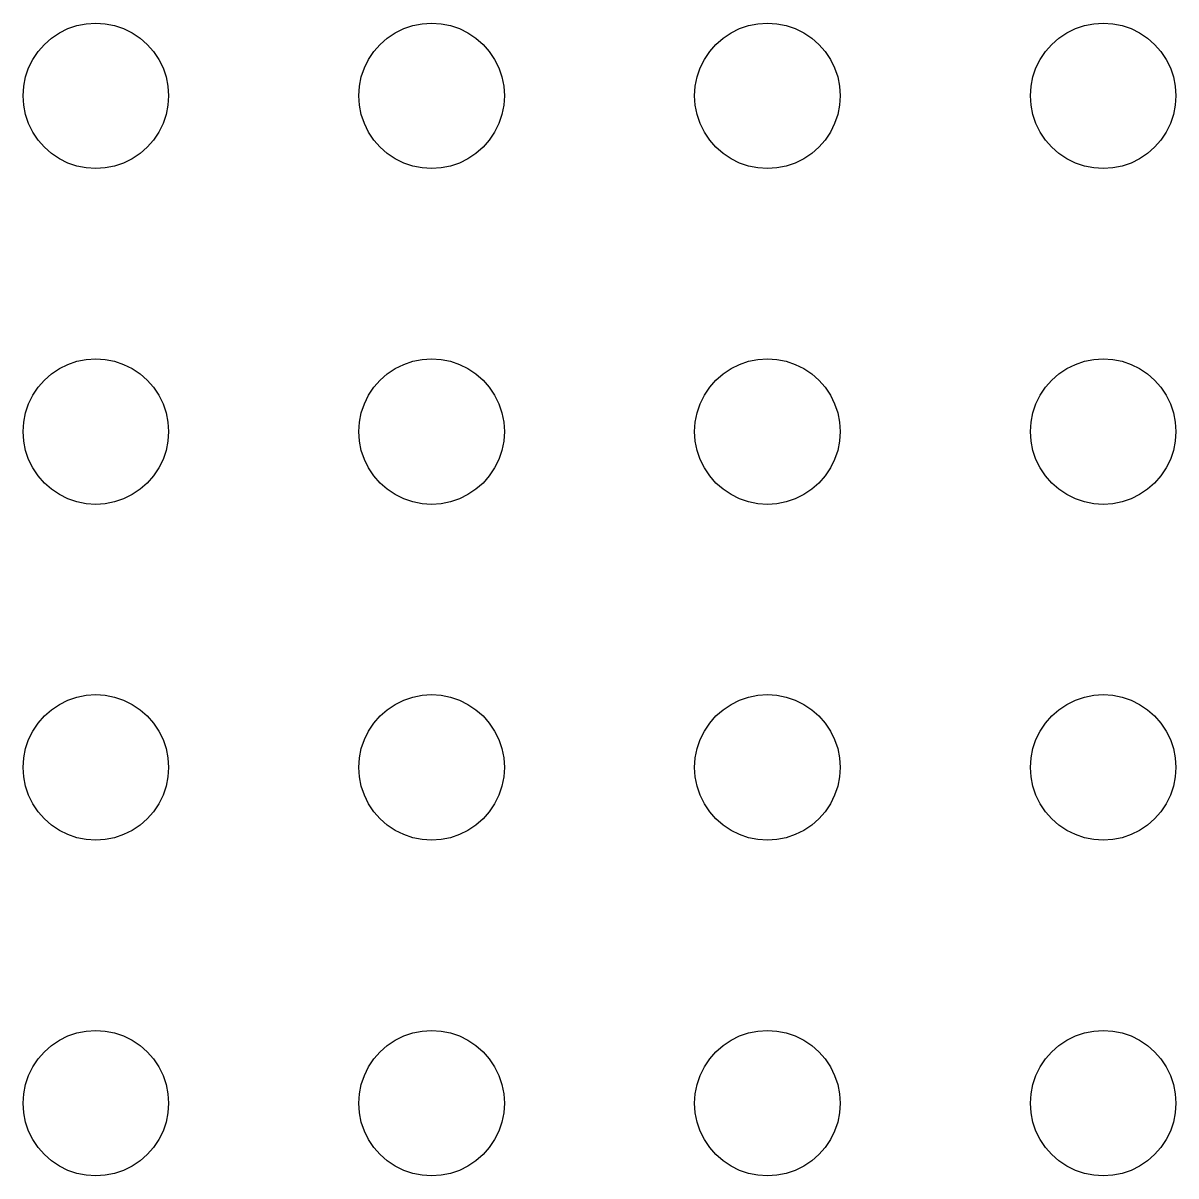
# Model space of a CAD drawing. Header units: metres. Extents: x -126 to 126, y -126 to 126.
# Drawn here: x -63.2 to -11.8, y -63.2 to -11.8 of the extents above; entities that cross this region are included whole.
import ezdxf

# ---------------------------------------------------------------- set-up
doc = ezdxf.new("R2010")
doc.units = ezdxf.units.M

msp = doc.modelspace()

# ---------------------------------------------------------------- linework, layer by layer
for p, q in [((-60.8412, -11.8607), (-60.4242, -11.7778)), ((-60.4242, -11.7778), (-60, -11.75)), ((-60, -11.75), (-59.5758, -11.7778)), ((-59.5758, -11.7778), (-59.1588, -11.8607)), ((-45.8412, -11.8607), (-45.4242, -11.7778)), ((-45.4242, -11.7778), (-45, -11.75)), ((-45, -11.75), (-44.5758, -11.7778)), ((-44.5758, -11.7778), (-44.1588, -11.8607)), ((-30.8412, -11.8607), (-30.4242, -11.7778)), ((-30.4242, -11.7778), (-30, -11.75)), ((-30, -11.75), (-29.5758, -11.7778)), ((-29.5758, -11.7778), (-29.1588, -11.8607)), ((-15.8412, -11.8607), (-15.4242, -11.7778)), ((-15.4242, -11.7778), (-15, -11.75)), ((-15, -11.75), (-14.5758, -11.7778)), ((-14.5758, -11.7778), (-14.1588, -11.8607)), ((-61.9785, -12.4216), (-61.625, -12.1854)), ((-61.625, -12.1854), (-61.2437, -11.9974)), ((-61.2437, -11.9974), (-60.8412, -11.8607)), ((-59.1588, -11.8607), (-58.7563, -11.9974)), ((-58.7563, -11.9974), (-58.375, -12.1854)), ((-58.375, -12.1854), (-58.0215, -12.4216)), ((-46.9785, -12.4216), (-46.625, -12.1854)), ((-46.625, -12.1854), (-46.2437, -11.9974)), ((-46.2437, -11.9974), (-45.8412, -11.8607)), ((-44.1588, -11.8607), (-43.7563, -11.9974)), ((-43.7563, -11.9974), (-43.375, -12.1854)), ((-43.375, -12.1854), (-43.0215, -12.4216)), ((-31.9785, -12.4216), (-31.625, -12.1854)), ((-31.625, -12.1854), (-31.2437, -11.9974)), ((-31.2437, -11.9974), (-30.8412, -11.8607)), ((-29.1588, -11.8607), (-28.7563, -11.9974)), ((-28.7563, -11.9974), (-28.375, -12.1854)), ((-28.375, -12.1854), (-28.0215, -12.4216)), ((-16.9785, -12.4216), (-16.625, -12.1854)), ((-16.625, -12.1854), (-16.2437, -11.9974)), ((-16.2437, -11.9974), (-15.8412, -11.8607)), ((-14.1588, -11.8607), (-13.7563, -11.9974)), ((-13.7563, -11.9974), (-13.375, -12.1854)), ((-13.375, -12.1854), (-13.0215, -12.4216)), ((-62.5784, -13.0215), (-62.2981, -12.7019)), ((-62.2981, -12.7019), (-61.9785, -12.4216)), ((-58.0215, -12.4216), (-57.7019, -12.7019)), ((-57.7019, -12.7019), (-57.4216, -13.0215)), ((-47.5784, -13.0215), (-47.2981, -12.7019)), ((-47.2981, -12.7019), (-46.9785, -12.4216)), ((-43.0215, -12.4216), (-42.7019, -12.7019)), ((-42.7019, -12.7019), (-42.4216, -13.0215)), ((-32.5784, -13.0215), (-32.2981, -12.7019)), ((-32.2981, -12.7019), (-31.9785, -12.4216)), ((-28.0215, -12.4216), (-27.7019, -12.7019)), ((-27.7019, -12.7019), (-27.4216, -13.0215)), ((-17.5784, -13.0215), (-17.2981, -12.7019)), ((-17.2981, -12.7019), (-16.9785, -12.4216)), ((-13.0215, -12.4216), (-12.7019, -12.7019)), ((-12.7019, -12.7019), (-12.4216, -13.0215)), ((-63.0026, -13.7563), (-62.8146, -13.375)), ((-62.8146, -13.375), (-62.5784, -13.0215)), ((-57.4216, -13.0215), (-57.1854, -13.375)), ((-57.1854, -13.375), (-56.9974, -13.7563)), ((-48.0026, -13.7563), (-47.8146, -13.375)), ((-47.8146, -13.375), (-47.5784, -13.0215)), ((-42.4216, -13.0215), (-42.1854, -13.375)), ((-42.1854, -13.375), (-41.9974, -13.7563)), ((-33.0026, -13.7563), (-32.8146, -13.375)), ((-32.8146, -13.375), (-32.5784, -13.0215)), ((-27.4216, -13.0215), (-27.1854, -13.375)), ((-27.1854, -13.375), (-26.9974, -13.7563)), ((-18.0026, -13.7563), (-17.8146, -13.375)), ((-17.8146, -13.375), (-17.5784, -13.0215)), ((-12.4216, -13.0215), (-12.1854, -13.375)), ((-12.1854, -13.375), (-11.9974, -13.7563)), ((-63.1393, -14.1588), (-63.0026, -13.7563)), ((-56.9974, -13.7563), (-56.8607, -14.1588)), ((-48.1393, -14.1588), (-48.0026, -13.7563)), ((-41.9974, -13.7563), (-41.8607, -14.1588)), ((-33.1393, -14.1588), (-33.0026, -13.7563)), ((-26.9974, -13.7563), (-26.8607, -14.1588)), ((-18.1393, -14.1588), (-18.0026, -13.7563)), ((-11.9974, -13.7563), (-11.8607, -14.1588)), ((-63.2222, -14.5758), (-63.1393, -14.1588)), ((-56.8607, -14.1588), (-56.7778, -14.5758)), ((-48.2222, -14.5758), (-48.1393, -14.1588)), ((-41.8607, -14.1588), (-41.7778, -14.5758)), ((-33.2222, -14.5758), (-33.1393, -14.1588)), ((-26.8607, -14.1588), (-26.7778, -14.5758)), ((-18.2222, -14.5758), (-18.1393, -14.1588)), ((-11.8607, -14.1588), (-11.7778, -14.5758)), ((-63.25, -15), (-63.2222, -14.5758)), ((-56.7778, -14.5758), (-56.75, -15)), ((-48.25, -15), (-48.2222, -14.5758)), ((-41.7778, -14.5758), (-41.75, -15)), ((-33.25, -15), (-33.2222, -14.5758)), ((-26.7778, -14.5758), (-26.75, -15)), ((-18.25, -15), (-18.2222, -14.5758)), ((-11.7778, -14.5758), (-11.75, -15)), ((-63.2222, -15.4242), (-63.25, -15)), ((-63.1393, -15.8412), (-63.2222, -15.4242)), ((-56.7778, -15.4242), (-56.8607, -15.8412)), ((-56.75, -15), (-56.7778, -15.4242)), ((-48.2222, -15.4242), (-48.25, -15)), ((-48.1393, -15.8412), (-48.2222, -15.4242)), ((-41.7778, -15.4242), (-41.8607, -15.8412)), ((-41.75, -15), (-41.7778, -15.4242)), ((-33.2222, -15.4242), (-33.25, -15)), ((-33.1393, -15.8412), (-33.2222, -15.4242)), ((-26.7778, -15.4242), (-26.8607, -15.8412)), ((-26.75, -15), (-26.7778, -15.4242)), ((-18.2222, -15.4242), (-18.25, -15)), ((-18.1393, -15.8412), (-18.2222, -15.4242)), ((-11.7778, -15.4242), (-11.8607, -15.8412)), ((-11.75, -15), (-11.7778, -15.4242)), ((-63.0026, -16.2437), (-63.1393, -15.8412)), ((-56.8607, -15.8412), (-56.9974, -16.2437)), ((-48.0026, -16.2437), (-48.1393, -15.8412)), ((-41.8607, -15.8412), (-41.9974, -16.2437)), ((-33.0026, -16.2437), (-33.1393, -15.8412)), ((-26.8607, -15.8412), (-26.9974, -16.2437)), ((-18.0026, -16.2437), (-18.1393, -15.8412)), ((-11.8607, -15.8412), (-11.9974, -16.2437)), ((-62.8146, -16.625), (-63.0026, -16.2437)), ((-56.9974, -16.2437), (-57.1854, -16.625)), ((-47.8146, -16.625), (-48.0026, -16.2437)), ((-41.9974, -16.2437), (-42.1854, -16.625)), ((-32.8146, -16.625), (-33.0026, -16.2437)), ((-26.9974, -16.2437), (-27.1854, -16.625)), ((-17.8146, -16.625), (-18.0026, -16.2437)), ((-11.9974, -16.2437), (-12.1854, -16.625)), ((-62.5784, -16.9785), (-62.8146, -16.625)), ((-62.2981, -17.2981), (-62.5784, -16.9785)), ((-57.4216, -16.9785), (-57.7019, -17.2981)), ((-57.1854, -16.625), (-57.4216, -16.9785)), ((-47.5784, -16.9785), (-47.8146, -16.625)), ((-47.2981, -17.2981), (-47.5784, -16.9785)), ((-42.4216, -16.9785), (-42.7019, -17.2981)), ((-42.1854, -16.625), (-42.4216, -16.9785)), ((-32.5784, -16.9785), (-32.8146, -16.625)), ((-32.2981, -17.2981), (-32.5784, -16.9785)), ((-27.4216, -16.9785), (-27.7019, -17.2981)), ((-27.1854, -16.625), (-27.4216, -16.9785)), ((-17.5784, -16.9785), (-17.8146, -16.625)), ((-17.2981, -17.2981), (-17.5784, -16.9785)), ((-12.4216, -16.9785), (-12.7019, -17.2981)), ((-12.1854, -16.625), (-12.4216, -16.9785)), ((-61.9785, -17.5784), (-62.2981, -17.2981)), ((-57.7019, -17.2981), (-58.0215, -17.5784)), ((-46.9785, -17.5784), (-47.2981, -17.2981)), ((-42.7019, -17.2981), (-43.0215, -17.5784)), ((-31.9785, -17.5784), (-32.2981, -17.2981)), ((-27.7019, -17.2981), (-28.0215, -17.5784)), ((-16.9785, -17.5784), (-17.2981, -17.2981)), ((-12.7019, -17.2981), (-13.0215, -17.5784)), ((-61.625, -17.8146), (-61.9785, -17.5784)), ((-61.2437, -18.0026), (-61.625, -17.8146)), ((-60.8412, -18.1393), (-61.2437, -18.0026)), ((-58.7563, -18.0026), (-59.1588, -18.1393)), ((-58.375, -17.8146), (-58.7563, -18.0026)), ((-58.0215, -17.5784), (-58.375, -17.8146)), ((-46.625, -17.8146), (-46.9785, -17.5784)), ((-46.2437, -18.0026), (-46.625, -17.8146)), ((-45.8412, -18.1393), (-46.2437, -18.0026)), ((-43.7563, -18.0026), (-44.1588, -18.1393)), ((-43.375, -17.8146), (-43.7563, -18.0026)), ((-43.0215, -17.5784), (-43.375, -17.8146)), ((-31.625, -17.8146), (-31.9785, -17.5784)), ((-31.2437, -18.0026), (-31.625, -17.8146)), ((-30.8412, -18.1393), (-31.2437, -18.0026)), ((-28.7563, -18.0026), (-29.1588, -18.1393)), ((-28.375, -17.8146), (-28.7563, -18.0026)), ((-28.0215, -17.5784), (-28.375, -17.8146)), ((-16.625, -17.8146), (-16.9785, -17.5784)), ((-16.2437, -18.0026), (-16.625, -17.8146)), ((-15.8412, -18.1393), (-16.2437, -18.0026)), ((-13.7563, -18.0026), (-14.1588, -18.1393)), ((-13.375, -17.8146), (-13.7563, -18.0026)), ((-13.0215, -17.5784), (-13.375, -17.8146)), ((-60.4242, -18.2222), (-60.8412, -18.1393)), ((-60, -18.25), (-60.4242, -18.2222)), ((-59.5758, -18.2222), (-60, -18.25)), ((-59.1588, -18.1393), (-59.5758, -18.2222)), ((-45.4242, -18.2222), (-45.8412, -18.1393)), ((-45, -18.25), (-45.4242, -18.2222)), ((-44.5758, -18.2222), (-45, -18.25)), ((-44.1588, -18.1393), (-44.5758, -18.2222)), ((-30.4242, -18.2222), (-30.8412, -18.1393)), ((-30, -18.25), (-30.4242, -18.2222)), ((-29.5758, -18.2222), (-30, -18.25)), ((-29.1588, -18.1393), (-29.5758, -18.2222)), ((-15.4242, -18.2222), (-15.8412, -18.1393)), ((-15, -18.25), (-15.4242, -18.2222)), ((-14.5758, -18.2222), (-15, -18.25)), ((-14.1588, -18.1393), (-14.5758, -18.2222)), ((-60.8412, -26.8607), (-60.4242, -26.7778)), ((-60.4242, -26.7778), (-60, -26.75)), ((-60, -26.75), (-59.5758, -26.7778)), ((-59.5758, -26.7778), (-59.1588, -26.8607)), ((-45.8412, -26.8607), (-45.4242, -26.7778)), ((-45.4242, -26.7778), (-45, -26.75)), ((-45, -26.75), (-44.5758, -26.7778)), ((-44.5758, -26.7778), (-44.1588, -26.8607)), ((-30.8412, -26.8607), (-30.4242, -26.7778)), ((-30.4242, -26.7778), (-30, -26.75)), ((-30, -26.75), (-29.5758, -26.7778)), ((-29.5758, -26.7778), (-29.1588, -26.8607)), ((-15.8412, -26.8607), (-15.4242, -26.7778)), ((-15.4242, -26.7778), (-15, -26.75)), ((-15, -26.75), (-14.5758, -26.7778)), ((-14.5758, -26.7778), (-14.1588, -26.8607)), ((-61.9785, -27.4216), (-61.625, -27.1854)), ((-61.625, -27.1854), (-61.2437, -26.9974)), ((-61.2437, -26.9974), (-60.8412, -26.8607)), ((-59.1588, -26.8607), (-58.7563, -26.9974)), ((-58.7563, -26.9974), (-58.375, -27.1854)), ((-58.375, -27.1854), (-58.0215, -27.4216)), ((-46.9785, -27.4216), (-46.625, -27.1854)), ((-46.625, -27.1854), (-46.2437, -26.9974)), ((-46.2437, -26.9974), (-45.8412, -26.8607)), ((-44.1588, -26.8607), (-43.7563, -26.9974)), ((-43.7563, -26.9974), (-43.375, -27.1854)), ((-43.375, -27.1854), (-43.0215, -27.4216)), ((-31.9785, -27.4216), (-31.625, -27.1854)), ((-31.625, -27.1854), (-31.2437, -26.9974)), ((-31.2437, -26.9974), (-30.8412, -26.8607)), ((-29.1588, -26.8607), (-28.7563, -26.9974)), ((-28.7563, -26.9974), (-28.375, -27.1854)), ((-28.375, -27.1854), (-28.0215, -27.4216)), ((-16.9785, -27.4216), (-16.625, -27.1854)), ((-16.625, -27.1854), (-16.2437, -26.9974)), ((-16.2437, -26.9974), (-15.8412, -26.8607)), ((-14.1588, -26.8607), (-13.7563, -26.9974)), ((-13.7563, -26.9974), (-13.375, -27.1854)), ((-13.375, -27.1854), (-13.0215, -27.4216)), ((-62.5784, -28.0215), (-62.2981, -27.7019)), ((-62.2981, -27.7019), (-61.9785, -27.4216)), ((-58.0215, -27.4216), (-57.7019, -27.7019)), ((-57.7019, -27.7019), (-57.4216, -28.0215)), ((-47.5784, -28.0215), (-47.2981, -27.7019)), ((-47.2981, -27.7019), (-46.9785, -27.4216)), ((-43.0215, -27.4216), (-42.7019, -27.7019)), ((-42.7019, -27.7019), (-42.4216, -28.0215)), ((-32.5784, -28.0215), (-32.2981, -27.7019)), ((-32.2981, -27.7019), (-31.9785, -27.4216)), ((-28.0215, -27.4216), (-27.7019, -27.7019)), ((-27.7019, -27.7019), (-27.4216, -28.0215)), ((-17.5784, -28.0215), (-17.2981, -27.7019)), ((-17.2981, -27.7019), (-16.9785, -27.4216)), ((-13.0215, -27.4216), (-12.7019, -27.7019)), ((-12.7019, -27.7019), (-12.4216, -28.0215)), ((-62.8146, -28.375), (-62.5784, -28.0215)), ((-57.4216, -28.0215), (-57.1854, -28.375)), ((-47.8146, -28.375), (-47.5784, -28.0215)), ((-42.4216, -28.0215), (-42.1854, -28.375)), ((-32.8146, -28.375), (-32.5784, -28.0215)), ((-27.4216, -28.0215), (-27.1854, -28.375)), ((-17.8146, -28.375), (-17.5784, -28.0215)), ((-12.4216, -28.0215), (-12.1854, -28.375)), ((-63.1393, -29.1588), (-63.0026, -28.7563)), ((-63.0026, -28.7563), (-62.8146, -28.375)), ((-57.1854, -28.375), (-56.9974, -28.7563)), ((-56.9974, -28.7563), (-56.8607, -29.1588)), ((-48.1393, -29.1588), (-48.0026, -28.7563)), ((-48.0026, -28.7563), (-47.8146, -28.375)), ((-42.1854, -28.375), (-41.9974, -28.7563)), ((-41.9974, -28.7563), (-41.8607, -29.1588)), ((-33.1393, -29.1588), (-33.0026, -28.7563)), ((-33.0026, -28.7563), (-32.8146, -28.375)), ((-27.1854, -28.375), (-26.9974, -28.7563)), ((-26.9974, -28.7563), (-26.8607, -29.1588)), ((-18.1393, -29.1588), (-18.0026, -28.7563)), ((-18.0026, -28.7563), (-17.8146, -28.375)), ((-12.1854, -28.375), (-11.9974, -28.7563)), ((-11.9974, -28.7563), (-11.8607, -29.1588)), ((-63.2222, -29.5758), (-63.1393, -29.1588)), ((-56.8607, -29.1588), (-56.7778, -29.5758)), ((-48.2222, -29.5758), (-48.1393, -29.1588)), ((-41.8607, -29.1588), (-41.7778, -29.5758)), ((-33.2222, -29.5758), (-33.1393, -29.1588)), ((-26.8607, -29.1588), (-26.7778, -29.5758)), ((-18.2222, -29.5758), (-18.1393, -29.1588)), ((-11.8607, -29.1588), (-11.7778, -29.5758)), ((-63.25, -30), (-63.2222, -29.5758)), ((-56.7778, -29.5758), (-56.75, -30)), ((-48.25, -30), (-48.2222, -29.5758)), ((-41.7778, -29.5758), (-41.75, -30)), ((-33.25, -30), (-33.2222, -29.5758)), ((-26.7778, -29.5758), (-26.75, -30)), ((-18.25, -30), (-18.2222, -29.5758)), ((-11.7778, -29.5758), (-11.75, -30)), ((-63.2222, -30.4242), (-63.25, -30)), ((-56.75, -30), (-56.7778, -30.4242)), ((-48.2222, -30.4242), (-48.25, -30)), ((-41.75, -30), (-41.7778, -30.4242)), ((-33.2222, -30.4242), (-33.25, -30)), ((-26.75, -30), (-26.7778, -30.4242)), ((-18.2222, -30.4242), (-18.25, -30)), ((-11.75, -30), (-11.7778, -30.4242)), ((-63.1393, -30.8412), (-63.2222, -30.4242)), ((-63.0026, -31.2437), (-63.1393, -30.8412)), ((-56.8607, -30.8412), (-56.9974, -31.2437)), ((-56.7778, -30.4242), (-56.8607, -30.8412)), ((-48.1393, -30.8412), (-48.2222, -30.4242)), ((-48.0026, -31.2437), (-48.1393, -30.8412)), ((-41.8607, -30.8412), (-41.9974, -31.2437)), ((-41.7778, -30.4242), (-41.8607, -30.8412)), ((-33.1393, -30.8412), (-33.2222, -30.4242)), ((-33.0026, -31.2437), (-33.1393, -30.8412)), ((-26.8607, -30.8412), (-26.9974, -31.2437)), ((-26.7778, -30.4242), (-26.8607, -30.8412)), ((-18.1393, -30.8412), (-18.2222, -30.4242)), ((-18.0026, -31.2437), (-18.1393, -30.8412)), ((-11.8607, -30.8412), (-11.9974, -31.2437)), ((-11.7778, -30.4242), (-11.8607, -30.8412)), ((-62.8146, -31.625), (-63.0026, -31.2437)), ((-56.9974, -31.2437), (-57.1854, -31.625)), ((-47.8146, -31.625), (-48.0026, -31.2437)), ((-41.9974, -31.2437), (-42.1854, -31.625)), ((-32.8146, -31.625), (-33.0026, -31.2437)), ((-26.9974, -31.2437), (-27.1854, -31.625)), ((-17.8146, -31.625), (-18.0026, -31.2437)), ((-11.9974, -31.2437), (-12.1854, -31.625)), ((-62.5784, -31.9785), (-62.8146, -31.625)), ((-57.1854, -31.625), (-57.4216, -31.9785)), ((-47.5784, -31.9785), (-47.8146, -31.625)), ((-42.1854, -31.625), (-42.4216, -31.9785)), ((-32.5784, -31.9785), (-32.8146, -31.625)), ((-27.1854, -31.625), (-27.4216, -31.9785)), ((-17.5784, -31.9785), (-17.8146, -31.625)), ((-12.1854, -31.625), (-12.4216, -31.9785)), ((-62.2981, -32.2981), (-62.5784, -31.9785)), ((-61.9785, -32.5784), (-62.2981, -32.2981)), ((-57.7019, -32.2981), (-58.0215, -32.5784)), ((-57.4216, -31.9785), (-57.7019, -32.2981)), ((-47.2981, -32.2981), (-47.5784, -31.9785)), ((-46.9785, -32.5784), (-47.2981, -32.2981)), ((-42.7019, -32.2981), (-43.0215, -32.5784)), ((-42.4216, -31.9785), (-42.7019, -32.2981)), ((-32.2981, -32.2981), (-32.5784, -31.9785)), ((-31.9785, -32.5784), (-32.2981, -32.2981)), ((-27.7019, -32.2981), (-28.0215, -32.5784)), ((-27.4216, -31.9785), (-27.7019, -32.2981)), ((-17.2981, -32.2981), (-17.5784, -31.9785)), ((-16.9785, -32.5784), (-17.2981, -32.2981)), ((-12.7019, -32.2981), (-13.0215, -32.5784)), ((-12.4216, -31.9785), (-12.7019, -32.2981)), ((-61.625, -32.8146), (-61.9785, -32.5784)), ((-61.2437, -33.0026), (-61.625, -32.8146)), ((-58.375, -32.8146), (-58.7563, -33.0026)), ((-58.0215, -32.5784), (-58.375, -32.8146)), ((-46.625, -32.8146), (-46.9785, -32.5784)), ((-46.2437, -33.0026), (-46.625, -32.8146)), ((-43.375, -32.8146), (-43.7563, -33.0026)), ((-43.0215, -32.5784), (-43.375, -32.8146)), ((-31.625, -32.8146), (-31.9785, -32.5784)), ((-31.2437, -33.0026), (-31.625, -32.8146)), ((-28.375, -32.8146), (-28.7563, -33.0026)), ((-28.0215, -32.5784), (-28.375, -32.8146)), ((-16.625, -32.8146), (-16.9785, -32.5784)), ((-16.2437, -33.0026), (-16.625, -32.8146)), ((-13.375, -32.8146), (-13.7563, -33.0026)), ((-13.0215, -32.5784), (-13.375, -32.8146)), ((-60.8412, -33.1393), (-61.2437, -33.0026)), ((-60.4242, -33.2222), (-60.8412, -33.1393)), ((-60, -33.25), (-60.4242, -33.2222)), ((-59.5758, -33.2222), (-60, -33.25)), ((-59.1588, -33.1393), (-59.5758, -33.2222)), ((-58.7563, -33.0026), (-59.1588, -33.1393)), ((-45.8412, -33.1393), (-46.2437, -33.0026)), ((-45.4242, -33.2222), (-45.8412, -33.1393)), ((-45, -33.25), (-45.4242, -33.2222)), ((-44.5758, -33.2222), (-45, -33.25)), ((-44.1588, -33.1393), (-44.5758, -33.2222)), ((-43.7563, -33.0026), (-44.1588, -33.1393)), ((-30.8412, -33.1393), (-31.2437, -33.0026)), ((-30.4242, -33.2222), (-30.8412, -33.1393)), ((-30, -33.25), (-30.4242, -33.2222)), ((-29.5758, -33.2222), (-30, -33.25)), ((-29.1588, -33.1393), (-29.5758, -33.2222)), ((-28.7563, -33.0026), (-29.1588, -33.1393)), ((-15.8412, -33.1393), (-16.2437, -33.0026)), ((-15.4242, -33.2222), (-15.8412, -33.1393)), ((-15, -33.25), (-15.4242, -33.2222)), ((-14.5758, -33.2222), (-15, -33.25)), ((-14.1588, -33.1393), (-14.5758, -33.2222)), ((-13.7563, -33.0026), (-14.1588, -33.1393)), ((-61.9785, -42.4216), (-61.625, -42.1854)), ((-61.625, -42.1854), (-61.2437, -41.9974)), ((-61.2437, -41.9974), (-60.8412, -41.8607)), ((-60.8412, -41.8607), (-60.4242, -41.7778)), ((-60.4242, -41.7778), (-60, -41.75)), ((-60, -41.75), (-59.5758, -41.7778)), ((-59.5758, -41.7778), (-59.1588, -41.8607)), ((-59.1588, -41.8607), (-58.7563, -41.9974)), ((-58.7563, -41.9974), (-58.375, -42.1854)), ((-58.375, -42.1854), (-58.0215, -42.4216)), ((-46.9785, -42.4216), (-46.625, -42.1854)), ((-46.625, -42.1854), (-46.2437, -41.9974)), ((-46.2437, -41.9974), (-45.8412, -41.8607)), ((-45.8412, -41.8607), (-45.4242, -41.7778)), ((-45.4242, -41.7778), (-45, -41.75)), ((-45, -41.75), (-44.5758, -41.7778)), ((-44.5758, -41.7778), (-44.1588, -41.8607)), ((-44.1588, -41.8607), (-43.7563, -41.9974)), ((-43.7563, -41.9974), (-43.375, -42.1854)), ((-43.375, -42.1854), (-43.0215, -42.4216)), ((-31.9785, -42.4216), (-31.625, -42.1854)), ((-31.625, -42.1854), (-31.2437, -41.9974)), ((-31.2437, -41.9974), (-30.8412, -41.8607)), ((-30.8412, -41.8607), (-30.4242, -41.7778)), ((-30.4242, -41.7778), (-30, -41.75)), ((-30, -41.75), (-29.5758, -41.7778)), ((-29.5758, -41.7778), (-29.1588, -41.8607)), ((-29.1588, -41.8607), (-28.7563, -41.9974)), ((-28.7563, -41.9974), (-28.375, -42.1854)), ((-28.375, -42.1854), (-28.0215, -42.4216)), ((-16.9785, -42.4216), (-16.625, -42.1854)), ((-16.625, -42.1854), (-16.2437, -41.9974)), ((-16.2437, -41.9974), (-15.8412, -41.8607)), ((-15.8412, -41.8607), (-15.4242, -41.7778)), ((-15.4242, -41.7778), (-15, -41.75)), ((-15, -41.75), (-14.5758, -41.7778)), ((-14.5758, -41.7778), (-14.1588, -41.8607)), ((-14.1588, -41.8607), (-13.7563, -41.9974)), ((-13.7563, -41.9974), (-13.375, -42.1854)), ((-13.375, -42.1854), (-13.0215, -42.4216)), ((-62.5784, -43.0215), (-62.2981, -42.7019)), ((-62.2981, -42.7019), (-61.9785, -42.4216)), ((-58.0215, -42.4216), (-57.7019, -42.7019)), ((-57.7019, -42.7019), (-57.4216, -43.0215)), ((-47.5784, -43.0215), (-47.2981, -42.7019)), ((-47.2981, -42.7019), (-46.9785, -42.4216)), ((-43.0215, -42.4216), (-42.7019, -42.7019)), ((-42.7019, -42.7019), (-42.4216, -43.0215)), ((-32.5784, -43.0215), (-32.2981, -42.7019)), ((-32.2981, -42.7019), (-31.9785, -42.4216)), ((-28.0215, -42.4216), (-27.7019, -42.7019)), ((-27.7019, -42.7019), (-27.4216, -43.0215)), ((-17.5784, -43.0215), (-17.2981, -42.7019)), ((-17.2981, -42.7019), (-16.9785, -42.4216)), ((-13.0215, -42.4216), (-12.7019, -42.7019)), ((-12.7019, -42.7019), (-12.4216, -43.0215)), ((-62.8146, -43.375), (-62.5784, -43.0215)), ((-57.4216, -43.0215), (-57.1854, -43.375)), ((-47.8146, -43.375), (-47.5784, -43.0215)), ((-42.4216, -43.0215), (-42.1854, -43.375)), ((-32.8146, -43.375), (-32.5784, -43.0215)), ((-27.4216, -43.0215), (-27.1854, -43.375)), ((-17.8146, -43.375), (-17.5784, -43.0215)), ((-12.4216, -43.0215), (-12.1854, -43.375)), ((-63.1393, -44.1588), (-63.0026, -43.7563)), ((-63.0026, -43.7563), (-62.8146, -43.375)), ((-57.1854, -43.375), (-56.9974, -43.7563)), ((-56.9974, -43.7563), (-56.8607, -44.1588)), ((-48.1393, -44.1588), (-48.0026, -43.7563)), ((-48.0026, -43.7563), (-47.8146, -43.375)), ((-42.1854, -43.375), (-41.9974, -43.7563)), ((-41.9974, -43.7563), (-41.8607, -44.1588)), ((-33.1393, -44.1588), (-33.0026, -43.7563)), ((-33.0026, -43.7563), (-32.8146, -43.375)), ((-27.1854, -43.375), (-26.9974, -43.7563)), ((-26.9974, -43.7563), (-26.8607, -44.1588)), ((-18.1393, -44.1588), (-18.0026, -43.7563)), ((-18.0026, -43.7563), (-17.8146, -43.375)), ((-12.1854, -43.375), (-11.9974, -43.7563)), ((-11.9974, -43.7563), (-11.8607, -44.1588)), ((-63.2222, -44.5758), (-63.1393, -44.1588)), ((-56.8607, -44.1588), (-56.7778, -44.5758)), ((-48.2222, -44.5758), (-48.1393, -44.1588)), ((-41.8607, -44.1588), (-41.7778, -44.5758)), ((-33.2222, -44.5758), (-33.1393, -44.1588)), ((-26.8607, -44.1588), (-26.7778, -44.5758)), ((-18.2222, -44.5758), (-18.1393, -44.1588)), ((-11.8607, -44.1588), (-11.7778, -44.5758)), ((-63.25, -45), (-63.2222, -44.5758)), ((-56.7778, -44.5758), (-56.75, -45)), ((-48.25, -45), (-48.2222, -44.5758)), ((-41.7778, -44.5758), (-41.75, -45)), ((-33.25, -45), (-33.2222, -44.5758)), ((-26.7778, -44.5758), (-26.75, -45)), ((-18.25, -45), (-18.2222, -44.5758)), ((-11.7778, -44.5758), (-11.75, -45)), ((-63.2222, -45.4242), (-63.25, -45)), ((-56.75, -45), (-56.7778, -45.4242)), ((-48.2222, -45.4242), (-48.25, -45)), ((-41.75, -45), (-41.7778, -45.4242)), ((-33.2222, -45.4242), (-33.25, -45)), ((-26.75, -45), (-26.7778, -45.4242)), ((-18.2222, -45.4242), (-18.25, -45)), ((-11.75, -45), (-11.7778, -45.4242)), ((-63.1393, -45.8412), (-63.2222, -45.4242)), ((-56.7778, -45.4242), (-56.8607, -45.8412)), ((-48.1393, -45.8412), (-48.2222, -45.4242)), ((-41.7778, -45.4242), (-41.8607, -45.8412)), ((-33.1393, -45.8412), (-33.2222, -45.4242)), ((-26.7778, -45.4242), (-26.8607, -45.8412)), ((-18.1393, -45.8412), (-18.2222, -45.4242)), ((-11.7778, -45.4242), (-11.8607, -45.8412)), ((-63.0026, -46.2437), (-63.1393, -45.8412)), ((-62.8146, -46.625), (-63.0026, -46.2437)), ((-56.9974, -46.2437), (-57.1854, -46.625)), ((-56.8607, -45.8412), (-56.9974, -46.2437)), ((-48.0026, -46.2437), (-48.1393, -45.8412)), ((-47.8146, -46.625), (-48.0026, -46.2437)), ((-41.9974, -46.2437), (-42.1854, -46.625)), ((-41.8607, -45.8412), (-41.9974, -46.2437)), ((-33.0026, -46.2437), (-33.1393, -45.8412)), ((-32.8146, -46.625), (-33.0026, -46.2437)), ((-26.9974, -46.2437), (-27.1854, -46.625)), ((-26.8607, -45.8412), (-26.9974, -46.2437)), ((-18.0026, -46.2437), (-18.1393, -45.8412)), ((-17.8146, -46.625), (-18.0026, -46.2437)), ((-11.9974, -46.2437), (-12.1854, -46.625)), ((-11.8607, -45.8412), (-11.9974, -46.2437)), ((-62.5784, -46.9785), (-62.8146, -46.625)), ((-57.1854, -46.625), (-57.4216, -46.9785)), ((-47.5784, -46.9785), (-47.8146, -46.625)), ((-42.1854, -46.625), (-42.4216, -46.9785)), ((-32.5784, -46.9785), (-32.8146, -46.625)), ((-27.1854, -46.625), (-27.4216, -46.9785)), ((-17.5784, -46.9785), (-17.8146, -46.625)), ((-12.1854, -46.625), (-12.4216, -46.9785)), ((-62.2981, -47.2981), (-62.5784, -46.9785)), ((-61.9785, -47.5784), (-62.2981, -47.2981)), ((-57.7019, -47.2981), (-58.0215, -47.5784)), ((-57.4216, -46.9785), (-57.7019, -47.2981)), ((-47.2981, -47.2981), (-47.5784, -46.9785)), ((-46.9785, -47.5784), (-47.2981, -47.2981)), ((-42.7019, -47.2981), (-43.0215, -47.5784)), ((-42.4216, -46.9785), (-42.7019, -47.2981)), ((-32.2981, -47.2981), (-32.5784, -46.9785)), ((-31.9785, -47.5784), (-32.2981, -47.2981)), ((-27.7019, -47.2981), (-28.0215, -47.5784)), ((-27.4216, -46.9785), (-27.7019, -47.2981)), ((-17.2981, -47.2981), (-17.5784, -46.9785)), ((-16.9785, -47.5784), (-17.2981, -47.2981)), ((-12.7019, -47.2981), (-13.0215, -47.5784)), ((-12.4216, -46.9785), (-12.7019, -47.2981)), ((-61.625, -47.8146), (-61.9785, -47.5784)), ((-61.2437, -48.0026), (-61.625, -47.8146)), ((-58.375, -47.8146), (-58.7563, -48.0026)), ((-58.0215, -47.5784), (-58.375, -47.8146)), ((-46.625, -47.8146), (-46.9785, -47.5784)), ((-46.2437, -48.0026), (-46.625, -47.8146)), ((-43.375, -47.8146), (-43.7563, -48.0026)), ((-43.0215, -47.5784), (-43.375, -47.8146)), ((-31.625, -47.8146), (-31.9785, -47.5784)), ((-31.2437, -48.0026), (-31.625, -47.8146)), ((-28.375, -47.8146), (-28.7563, -48.0026)), ((-28.0215, -47.5784), (-28.375, -47.8146)), ((-16.625, -47.8146), (-16.9785, -47.5784)), ((-16.2437, -48.0026), (-16.625, -47.8146)), ((-13.375, -47.8146), (-13.7563, -48.0026)), ((-13.0215, -47.5784), (-13.375, -47.8146)), ((-60.8412, -48.1393), (-61.2437, -48.0026)), ((-60.4242, -48.2222), (-60.8412, -48.1393)), ((-60, -48.25), (-60.4242, -48.2222)), ((-59.5758, -48.2222), (-60, -48.25)), ((-59.1588, -48.1393), (-59.5758, -48.2222)), ((-58.7563, -48.0026), (-59.1588, -48.1393)), ((-45.8412, -48.1393), (-46.2437, -48.0026)), ((-45.4242, -48.2222), (-45.8412, -48.1393)), ((-45, -48.25), (-45.4242, -48.2222)), ((-44.5758, -48.2222), (-45, -48.25)), ((-44.1588, -48.1393), (-44.5758, -48.2222)), ((-43.7563, -48.0026), (-44.1588, -48.1393)), ((-30.8412, -48.1393), (-31.2437, -48.0026)), ((-30.4242, -48.2222), (-30.8412, -48.1393)), ((-30, -48.25), (-30.4242, -48.2222)), ((-29.5758, -48.2222), (-30, -48.25)), ((-29.1588, -48.1393), (-29.5758, -48.2222)), ((-28.7563, -48.0026), (-29.1588, -48.1393)), ((-15.8412, -48.1393), (-16.2437, -48.0026)), ((-15.4242, -48.2222), (-15.8412, -48.1393)), ((-15, -48.25), (-15.4242, -48.2222)), ((-14.5758, -48.2222), (-15, -48.25)), ((-14.1588, -48.1393), (-14.5758, -48.2222)), ((-13.7563, -48.0026), (-14.1588, -48.1393)), ((-61.625, -57.1854), (-61.2437, -56.9974)), ((-61.2437, -56.9974), (-60.8412, -56.8607)), ((-60.8412, -56.8607), (-60.4242, -56.7778)), ((-60.4242, -56.7778), (-60, -56.75)), ((-60, -56.75), (-59.5758, -56.7778)), ((-59.5758, -56.7778), (-59.1588, -56.8607)), ((-59.1588, -56.8607), (-58.7563, -56.9974)), ((-58.7563, -56.9974), (-58.375, -57.1854)), ((-46.625, -57.1854), (-46.2437, -56.9974)), ((-46.2437, -56.9974), (-45.8412, -56.8607)), ((-45.8412, -56.8607), (-45.4242, -56.7778)), ((-45.4242, -56.7778), (-45, -56.75)), ((-45, -56.75), (-44.5758, -56.7778)), ((-44.5758, -56.7778), (-44.1588, -56.8607)), ((-44.1588, -56.8607), (-43.7563, -56.9974)), ((-43.7563, -56.9974), (-43.375, -57.1854)), ((-31.625, -57.1854), (-31.2437, -56.9974)), ((-31.2437, -56.9974), (-30.8412, -56.8607)), ((-30.8412, -56.8607), (-30.4242, -56.7778)), ((-30.4242, -56.7778), (-30, -56.75)), ((-30, -56.75), (-29.5758, -56.7778)), ((-29.5758, -56.7778), (-29.1588, -56.8607)), ((-29.1588, -56.8607), (-28.7563, -56.9974)), ((-28.7563, -56.9974), (-28.375, -57.1854)), ((-16.625, -57.1854), (-16.2437, -56.9974)), ((-16.2437, -56.9974), (-15.8412, -56.8607)), ((-15.8412, -56.8607), (-15.4242, -56.7778)), ((-15.4242, -56.7778), (-15, -56.75)), ((-15, -56.75), (-14.5758, -56.7778)), ((-14.5758, -56.7778), (-14.1588, -56.8607)), ((-14.1588, -56.8607), (-13.7563, -56.9974)), ((-13.7563, -56.9974), (-13.375, -57.1854)), ((-62.2981, -57.7019), (-61.9785, -57.4216)), ((-61.9785, -57.4216), (-61.625, -57.1854)), ((-58.375, -57.1854), (-58.0215, -57.4216)), ((-58.0215, -57.4216), (-57.7019, -57.7019)), ((-47.2981, -57.7019), (-46.9785, -57.4216)), ((-46.9785, -57.4216), (-46.625, -57.1854)), ((-43.375, -57.1854), (-43.0215, -57.4216)), ((-43.0215, -57.4216), (-42.7019, -57.7019)), ((-32.2981, -57.7019), (-31.9785, -57.4216)), ((-31.9785, -57.4216), (-31.625, -57.1854)), ((-28.375, -57.1854), (-28.0215, -57.4216)), ((-28.0215, -57.4216), (-27.7019, -57.7019)), ((-17.2981, -57.7019), (-16.9785, -57.4216)), ((-16.9785, -57.4216), (-16.625, -57.1854)), ((-13.375, -57.1854), (-13.0215, -57.4216)), ((-13.0215, -57.4216), (-12.7019, -57.7019)), ((-62.8146, -58.375), (-62.5784, -58.0215)), ((-62.5784, -58.0215), (-62.2981, -57.7019)), ((-57.7019, -57.7019), (-57.4216, -58.0215)), ((-57.4216, -58.0215), (-57.1854, -58.375)), ((-47.8146, -58.375), (-47.5784, -58.0215)), ((-47.5784, -58.0215), (-47.2981, -57.7019)), ((-42.7019, -57.7019), (-42.4216, -58.0215)), ((-42.4216, -58.0215), (-42.1854, -58.375)), ((-32.8146, -58.375), (-32.5784, -58.0215)), ((-32.5784, -58.0215), (-32.2981, -57.7019)), ((-27.7019, -57.7019), (-27.4216, -58.0215)), ((-27.4216, -58.0215), (-27.1854, -58.375)), ((-17.8146, -58.375), (-17.5784, -58.0215)), ((-17.5784, -58.0215), (-17.2981, -57.7019)), ((-12.7019, -57.7019), (-12.4216, -58.0215)), ((-12.4216, -58.0215), (-12.1854, -58.375)), ((-63.0026, -58.7563), (-62.8146, -58.375)), ((-57.1854, -58.375), (-56.9974, -58.7563)), ((-48.0026, -58.7563), (-47.8146, -58.375)), ((-42.1854, -58.375), (-41.9974, -58.7563)), ((-33.0026, -58.7563), (-32.8146, -58.375)), ((-27.1854, -58.375), (-26.9974, -58.7563)), ((-18.0026, -58.7563), (-17.8146, -58.375)), ((-12.1854, -58.375), (-11.9974, -58.7563)), ((-63.2222, -59.5758), (-63.1393, -59.1588)), ((-63.1393, -59.1588), (-63.0026, -58.7563)), ((-56.9974, -58.7563), (-56.8607, -59.1588)), ((-56.8607, -59.1588), (-56.7778, -59.5758)), ((-48.2222, -59.5758), (-48.1393, -59.1588)), ((-48.1393, -59.1588), (-48.0026, -58.7563)), ((-41.9974, -58.7563), (-41.8607, -59.1588)), ((-41.8607, -59.1588), (-41.7778, -59.5758)), ((-33.2222, -59.5758), (-33.1393, -59.1588)), ((-33.1393, -59.1588), (-33.0026, -58.7563)), ((-26.9974, -58.7563), (-26.8607, -59.1588)), ((-26.8607, -59.1588), (-26.7778, -59.5758)), ((-18.2222, -59.5758), (-18.1393, -59.1588)), ((-18.1393, -59.1588), (-18.0026, -58.7563)), ((-11.9974, -58.7563), (-11.8607, -59.1588)), ((-11.8607, -59.1588), (-11.7778, -59.5758)), ((-63.25, -60), (-63.2222, -59.5758)), ((-56.7778, -59.5758), (-56.75, -60)), ((-48.25, -60), (-48.2222, -59.5758)), ((-41.7778, -59.5758), (-41.75, -60)), ((-33.25, -60), (-33.2222, -59.5758)), ((-26.7778, -59.5758), (-26.75, -60)), ((-18.25, -60), (-18.2222, -59.5758)), ((-11.7778, -59.5758), (-11.75, -60)), ((-63.2222, -60.4242), (-63.25, -60)), ((-56.75, -60), (-56.7778, -60.4242)), ((-48.2222, -60.4242), (-48.25, -60)), ((-41.75, -60), (-41.7778, -60.4242)), ((-33.2222, -60.4242), (-33.25, -60)), ((-26.75, -60), (-26.7778, -60.4242)), ((-18.2222, -60.4242), (-18.25, -60)), ((-11.75, -60), (-11.7778, -60.4242)), ((-63.1393, -60.8412), (-63.2222, -60.4242)), ((-56.7778, -60.4242), (-56.8607, -60.8412)), ((-48.1393, -60.8412), (-48.2222, -60.4242)), ((-41.7778, -60.4242), (-41.8607, -60.8412)), ((-33.1393, -60.8412), (-33.2222, -60.4242)), ((-26.7778, -60.4242), (-26.8607, -60.8412)), ((-18.1393, -60.8412), (-18.2222, -60.4242)), ((-11.7778, -60.4242), (-11.8607, -60.8412)), ((-63.0026, -61.2437), (-63.1393, -60.8412)), ((-62.8146, -61.625), (-63.0026, -61.2437)), ((-56.9974, -61.2437), (-57.1854, -61.625)), ((-56.8607, -60.8412), (-56.9974, -61.2437)), ((-48.0026, -61.2437), (-48.1393, -60.8412)), ((-47.8146, -61.625), (-48.0026, -61.2437)), ((-41.9974, -61.2437), (-42.1854, -61.625)), ((-41.8607, -60.8412), (-41.9974, -61.2437)), ((-33.0026, -61.2437), (-33.1393, -60.8412)), ((-32.8146, -61.625), (-33.0026, -61.2437)), ((-26.9974, -61.2437), (-27.1854, -61.625)), ((-26.8607, -60.8412), (-26.9974, -61.2437)), ((-18.0026, -61.2437), (-18.1393, -60.8412)), ((-17.8146, -61.625), (-18.0026, -61.2437)), ((-11.9974, -61.2437), (-12.1854, -61.625)), ((-11.8607, -60.8412), (-11.9974, -61.2437)), ((-62.5784, -61.9785), (-62.8146, -61.625)), ((-57.1854, -61.625), (-57.4216, -61.9785)), ((-47.5784, -61.9785), (-47.8146, -61.625)), ((-42.1854, -61.625), (-42.4216, -61.9785)), ((-32.5784, -61.9785), (-32.8146, -61.625)), ((-27.1854, -61.625), (-27.4216, -61.9785)), ((-17.5784, -61.9785), (-17.8146, -61.625)), ((-12.1854, -61.625), (-12.4216, -61.9785)), ((-62.2981, -62.2981), (-62.5784, -61.9785)), ((-61.9785, -62.5784), (-62.2981, -62.2981)), ((-57.7019, -62.2981), (-58.0215, -62.5784)), ((-57.4216, -61.9785), (-57.7019, -62.2981)), ((-47.2981, -62.2981), (-47.5784, -61.9785)), ((-46.9785, -62.5784), (-47.2981, -62.2981)), ((-42.7019, -62.2981), (-43.0215, -62.5784)), ((-42.4216, -61.9785), (-42.7019, -62.2981)), ((-32.2981, -62.2981), (-32.5784, -61.9785)), ((-31.9785, -62.5784), (-32.2981, -62.2981)), ((-27.7019, -62.2981), (-28.0215, -62.5784)), ((-27.4216, -61.9785), (-27.7019, -62.2981)), ((-17.2981, -62.2981), (-17.5784, -61.9785)), ((-16.9785, -62.5784), (-17.2981, -62.2981)), ((-12.7019, -62.2981), (-13.0215, -62.5784)), ((-12.4216, -61.9785), (-12.7019, -62.2981)), ((-61.625, -62.8146), (-61.9785, -62.5784)), ((-61.2437, -63.0026), (-61.625, -62.8146)), ((-58.375, -62.8146), (-58.7563, -63.0026)), ((-58.0215, -62.5784), (-58.375, -62.8146)), ((-46.625, -62.8146), (-46.9785, -62.5784)), ((-46.2437, -63.0026), (-46.625, -62.8146)), ((-43.375, -62.8146), (-43.7563, -63.0026)), ((-43.0215, -62.5784), (-43.375, -62.8146)), ((-31.625, -62.8146), (-31.9785, -62.5784)), ((-31.2437, -63.0026), (-31.625, -62.8146)), ((-28.375, -62.8146), (-28.7563, -63.0026)), ((-28.0215, -62.5784), (-28.375, -62.8146)), ((-16.625, -62.8146), (-16.9785, -62.5784)), ((-16.2437, -63.0026), (-16.625, -62.8146)), ((-13.375, -62.8146), (-13.7563, -63.0026)), ((-13.0215, -62.5784), (-13.375, -62.8146)), ((-60.8412, -63.1393), (-61.2437, -63.0026)), ((-60.4242, -63.2222), (-60.8412, -63.1393)), ((-60, -63.25), (-60.4242, -63.2222)), ((-59.5758, -63.2222), (-60, -63.25)), ((-59.1588, -63.1393), (-59.5758, -63.2222)), ((-58.7563, -63.0026), (-59.1588, -63.1393)), ((-45.8412, -63.1393), (-46.2437, -63.0026)), ((-45.4242, -63.2222), (-45.8412, -63.1393)), ((-45, -63.25), (-45.4242, -63.2222)), ((-44.5758, -63.2222), (-45, -63.25)), ((-44.1588, -63.1393), (-44.5758, -63.2222)), ((-43.7563, -63.0026), (-44.1588, -63.1393)), ((-30.8412, -63.1393), (-31.2437, -63.0026)), ((-30.4242, -63.2222), (-30.8412, -63.1393)), ((-30, -63.25), (-30.4242, -63.2222)), ((-29.5758, -63.2222), (-30, -63.25)), ((-29.1588, -63.1393), (-29.5758, -63.2222)), ((-28.7563, -63.0026), (-29.1588, -63.1393)), ((-15.8412, -63.1393), (-16.2437, -63.0026)), ((-15.4242, -63.2222), (-15.8412, -63.1393)), ((-15, -63.25), (-15.4242, -63.2222)), ((-14.5758, -63.2222), (-15, -63.25)), ((-14.1588, -63.1393), (-14.5758, -63.2222)), ((-13.7563, -63.0026), (-14.1588, -63.1393))]:
    msp.add_line(p, q)

doc.saveas('drawing.dxf')
